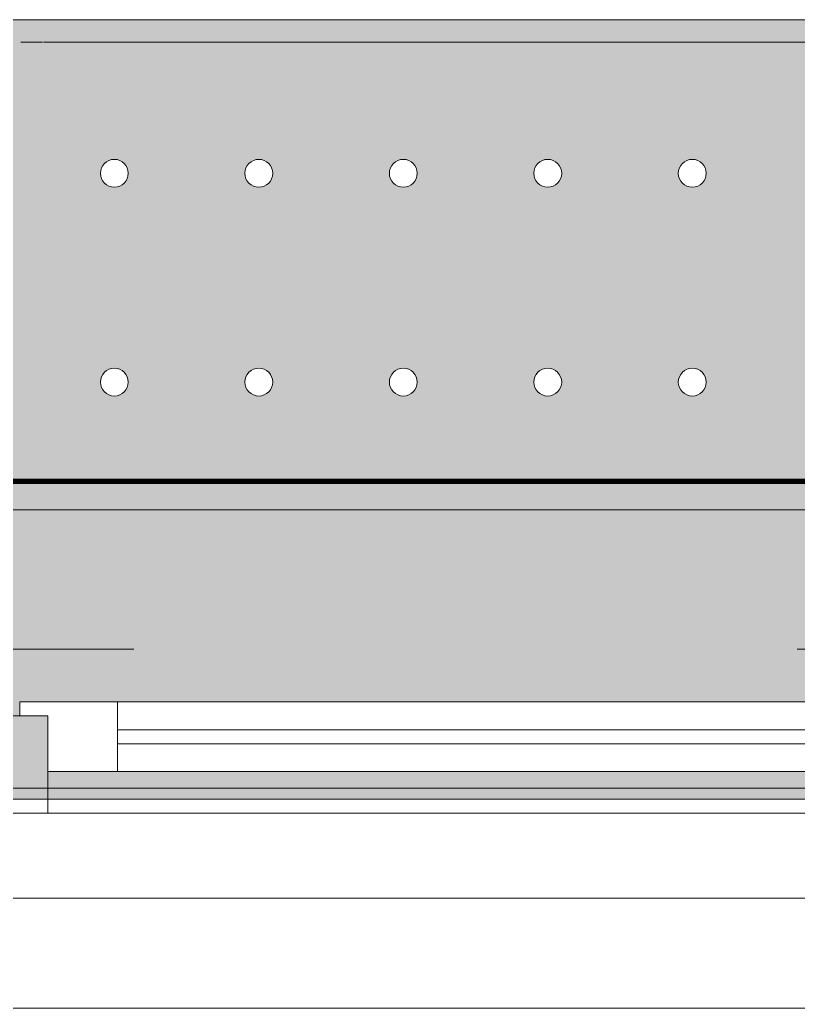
# Model space of a CAD drawing. Header units: millimetres. Extents: x 35157 to 232994, y -8553 to 29000.
# Drawn here: x 45360 to 45919, y -258 to 452 of the extents above; entities that cross this region are included whole.
import ezdxf

# ---------------------------------------------------------------- set-up
doc = ezdxf.new("R2010")
doc.units = ezdxf.units.MM
doc.linetypes.add('Осевая', pattern=[3175, 635, -476.25, 1587.5, -476.25])
for name, color, linetype, lineweight in [('A-GLAZ', 7, 'Continuous', 9), ('A-GLAZ-1', 7, 'Continuous', 13), ('I-WALL', 7, 'Continuous', 9), ('Оси-2', 7, 'Осевая', 9)]:
    doc.layers.add(name, color=color, linetype=linetype, lineweight=lineweight)
for name, color, linetype, lineweight, true_color in [('A-WALL-1', 7, 'Continuous', 9, 0xc0c0c0), ('A-WALL-2', 7, 'Continuous', 9, 0xcbc7bf), ('I-WALL-5', 7, 'Continuous', 9, 0xc0c0c0), ('I-WALL-9', 7, 'Continuous', 80, 0xff80c0), ('S-WALL-ANLY', 7, 'Continuous', 13, 0x008040), ('Знаки-1', 7, 'Continuous', 9, 0xc1bbaf), ('Знаки-3', 9, 'Continuous', 9, 0x808080), ('Знаки-4', 7, 'Continuous', 9, 0xaba79f), ('Знаки-5', 7, 'Continuous', 9, 0xd1cabb), ('Знаки-6', 7, 'Continuous', 9, 0xccc5b7), ('Знаки-7', 7, 'Continuous', 9, 0xd5cdbe), ('Знаки-8', 7, 'Continuous', 9, 0xd4ccbd)]:
    doc.layers.add(name, color=color, linetype=linetype, lineweight=lineweight, true_color=true_color)
doc.layers.add('Знаки-2', color=7, linetype='Continuous', lineweight=9, transparency=0.5)

# ---------------------------------------------------------------- blocks, each defined once
blk = doc.blocks.new('120_Окно_СКБ_2Ст - 120_Окно_СКБ_2Ст 2100х2500 _мал створка СЛЕВА_-V23-План отделки стен 2 этажа в осях 12-23')
at = {"layer": 'A-GLAZ'}
for p, q in [((1050, -57), (-1050, -57)), ((-100, -107), (930, -107)), ((930, -117), (-100, -117)), ((1000, -127), (1010.99, -127))]:
    blk.add_line(p, q, dxfattribs=at)
at = {"layer": 'A-GLAZ-1'}
for p, q in [((980, -127), (980, -57)), ((980, -57), (1050, -57)), ((980, -87), (-150, -87)), ((930, -137), (930, -87)), ((980, -127), (980, -87)), ((1050, -127), (980, -127)), ((1000, -127), (980, -127)), ((1000, -137), (1000, -127)), ((-170, -137), (1000, -137)), ((1000, -137), (-170, -137))]:
    blk.add_line(p, q, dxfattribs=at)
blk = doc.blocks.new('Зашивка радиатора_ с перфорацией М5 - Зашивка радиатора_ с перфорацией М5-V50-План отделки стен 2 этажа в осях 12-23')
at = {"layer": 'Знаки-2'}
h = blk.add_hatch(color=256, dxfattribs=at)
h.paths.add_polyline_path([(1725, 380), (-310, 380), (-310, 172.1), (1747.82, 172.1), (1747.82, 320.1), (1750, 320.1), (1750, 380)])
h.paths.add_polyline_path([(1697.82, 360.1), (1697.82, 320.1), (1717.82, 320.1), (1717.82, 310.1), (547.82, 310.1), (547.82, 320.1), (567.82, 320.1), (567.82, 360.1), (1693.23, 360.1)])
h.paths.add_polyline_path([(224.67, 360.1), (497.82, 360.1), (497.82, 320.1), (517.82, 320.1), (517.82, 310.1), (-282.18, 310.1), (-282.18, 320.1), (-262.18, 320.1), (-262.18, 360.1), (-150.41, 360.1)])
h.paths.add_polyline_path([(-235.27, 152.1), (-310, 152.1), (-310, -179.94), (1750, -179.94), (1750, 152.1), (-157.8, 152.1)])
h.paths.add_polyline_path([(923.75, 90.35), (928.75, 89.02), (932.41, 85.35), (933.75, 80.35), (932.41, 75.35), (928.75, 71.69), (923.75, 70.35), (918.75, 71.69), (915.09, 75.35), (913.75, 80.35), (915.09, 85.35), (918.75, 89.02), (921.16, 90.01)])
h.paths.add_polyline_path([(1338.75, 90.35), (1343.75, 89.02), (1347.41, 85.35), (1348.75, 80.35), (1347.41, 75.35), (1343.75, 71.69), (1338.75, 70.35), (1333.75, 71.69), (1330.09, 75.35), (1328.75, 80.35), (1330.09, 85.35), (1333.75, 89.02), (1336.16, 90.01)])
h.paths.add_polyline_path([(1546.25, 90.35), (1551.25, 89.02), (1554.91, 85.35), (1556.25, 80.35), (1554.91, 75.35), (1551.25, 71.69), (1546.25, 70.35), (1541.25, 71.69), (1537.46, 75.66), (1536.25, 80.35), (1537.59, 85.35), (1541.25, 89.02), (1543.66, 90.01)])
h.paths.add_polyline_path([(1442.5, 90.35), (1447.5, 89.02), (1451.16, 85.35), (1452.5, 80.35), (1451.16, 75.35), (1447.5, 71.69), (1442.5, 70.35), (1437.5, 71.69), (1433.84, 75.35), (1432.5, 80.35), (1433.84, 85.35), (1437.5, 89.02), (1439.91, 90.01)])
h.paths.add_polyline_path([(1650, 90.35), (1655, 89.02), (1658.66, 85.35), (1660, 80.35), (1658.66, 75.35), (1655, 71.69), (1650, 70.35), (1645, 71.69), (1641.34, 75.35), (1640, 80.35), (1641.34, 85.35), (1645, 89.02), (1647.41, 90.01)])
h.paths.add_polyline_path([(820, 90.35), (825, 89.02), (828.66, 85.35), (830, 80.35), (828.66, 75.35), (825, 71.69), (820, 70.35), (815, 71.69), (811.34, 75.35), (810, 80.35), (811.34, 85.35), (815, 89.02), (817.41, 90.01)])
h.paths.add_polyline_path([(1027.5, 90.35), (1032.5, 89.02), (1036.16, 85.35), (1037.5, 80.35), (1036.16, 75.35), (1032.5, 71.69), (1027.5, 70.35), (1022.5, 71.69), (1018.84, 75.35), (1017.5, 80.35), (1018.84, 85.35), (1022.5, 89.02), (1024.91, 90.01)])
h.paths.add_polyline_path([(1131.25, 90.35), (1136.25, 89.02), (1139.91, 85.35), (1141.25, 80.35), (1139.91, 75.35), (1136.25, 71.69), (1131.25, 70.35), (1126.25, 71.69), (1122.59, 75.35), (1121.25, 80.35), (1122.59, 85.35), (1126.25, 89.02), (1128.66, 90.01)])
h.paths.add_polyline_path([(1235, 90.35), (1240, 89.02), (1243.66, 85.35), (1245, 80.35), (1243.66, 75.35), (1240, 71.69), (1235, 70.35), (1230, 71.69), (1226.34, 75.35), (1225, 80.35), (1226.34, 85.35), (1230, 89.02), (1232.41, 90.01)])
h.paths.add_polyline_path([(-10, 90.35), (-5, 89.02), (-1.34, 85.35), (0, 80.35), (-1.34, 75.35), (-5, 71.69), (-10, 70.35), (-15, 71.69), (-18.66, 75.35), (-20, 80.35), (-18.66, 85.35), (-15, 89.02), (-12.59, 90.01)])
h.paths.add_polyline_path([(197.5, 90.35), (202.5, 89.02), (206.16, 85.35), (207.5, 80.35), (206.16, 75.35), (202.5, 71.69), (197.5, 70.35), (192.5, 71.69), (188.84, 75.35), (187.5, 80.35), (188.84, 85.35), (192.5, 89.02), (194.91, 90.01)])
h.paths.add_polyline_path([(612.5, 90.35), (617.5, 89.02), (621.16, 85.35), (622.5, 80.35), (621.16, 75.35), (617.5, 71.69), (612.5, 70.35), (607.5, 71.69), (603.84, 75.35), (602.5, 80.35), (603.84, 85.35), (607.5, 89.02), (609.91, 90.01)])
h.paths.add_polyline_path([(-113.75, 90.35), (-108.75, 89.02), (-105.09, 85.35), (-103.75, 80.35), (-105.09, 75.35), (-108.75, 71.69), (-113.75, 70.35), (-118.75, 71.69), (-122.41, 75.35), (-123.75, 80.35), (-122.41, 85.35), (-118.75, 89.02), (-116.34, 90.01)])
h.paths.add_polyline_path([(716.25, 90.35), (721.25, 89.02), (724.91, 85.35), (726.25, 80.35), (724.91, 75.35), (721.25, 71.69), (716.25, 70.35), (711.25, 71.69), (707.59, 75.35), (706.25, 80.35), (707.59, 85.35), (711.25, 89.02), (713.66, 90.01)])
h.paths.add_polyline_path([(-217.5, 90.35), (-212.5, 89.02), (-208.84, 85.35), (-207.5, 80.35), (-208.84, 75.35), (-212.5, 71.69), (-217.5, 70.35), (-222.5, 71.69), (-226.16, 75.35), (-227.5, 80.35), (-226.16, 85.35), (-222.5, 89.02), (-220.09, 90.01)])
h.paths.add_polyline_path([(508.75, 90.35), (513.75, 89.02), (517.41, 85.35), (518.75, 80.35), (517.41, 75.35), (513.75, 71.69), (508.75, 70.35), (503.75, 71.69), (500.09, 75.35), (498.75, 80.35), (500.09, 85.35), (503.75, 89.02), (506.16, 90.01)])
h.paths.add_polyline_path([(301.25, 90.35), (306.25, 89.02), (309.91, 85.35), (311.25, 80.35), (309.91, 75.35), (306.25, 71.69), (301.25, 70.35), (296.25, 71.69), (292.59, 75.35), (291.25, 80.35), (292.59, 85.35), (296.25, 89.02), (298.66, 90.01)])
h.paths.add_polyline_path([(93.75, 90.35), (98.75, 89.02), (102.41, 85.35), (103.75, 80.35), (102.41, 75.35), (98.75, 71.69), (93.75, 70.35), (88.75, 71.69), (85.09, 75.35), (83.75, 80.35), (85.09, 85.35), (88.75, 89.02), (91.16, 90.01)])
h.paths.add_polyline_path([(405, 90.35), (410, 89.02), (413.66, 85.35), (415, 80.35), (413.66, 75.35), (410, 71.69), (405, 70.35), (400, 71.69), (396.34, 75.35), (395, 80.35), (396.34, 85.35), (400, 89.02), (402.41, 90.01)])
h.paths.add_polyline_path([(1027.5, -59.65), (1032.5, -60.98), (1036.16, -64.65), (1037.5, -69.65), (1036.16, -74.65), (1032.5, -78.31), (1027.5, -79.65), (1022.5, -78.31), (1018.84, -74.65), (1017.5, -69.65), (1018.84, -64.65), (1022.5, -60.98), (1024.91, -59.99)])
h.paths.add_polyline_path([(1650, -59.65), (1655, -60.98), (1658.66, -64.65), (1660, -69.65), (1658.66, -74.65), (1655, -78.31), (1650, -79.65), (1645, -78.31), (1641.34, -74.65), (1640, -69.65), (1641.34, -64.65), (1645, -60.98), (1647.41, -59.99)])
h.paths.add_polyline_path([(1442.5, -59.65), (1447.5, -60.98), (1451.16, -64.65), (1452.5, -69.65), (1451.16, -74.65), (1447.5, -78.31), (1442.5, -79.65), (1437.5, -78.31), (1433.84, -74.65), (1432.5, -69.65), (1433.84, -64.65), (1437.5, -60.98), (1439.91, -59.99)])
h.paths.add_polyline_path([(820, -59.65), (825, -60.98), (828.66, -64.65), (830, -69.65), (828.66, -74.65), (825, -78.31), (820, -79.65), (815, -78.31), (811.34, -74.65), (810, -69.65), (811.34, -64.65), (815, -60.98), (817.41, -59.99)])
h.paths.add_polyline_path([(1131.25, -59.65), (1136.25, -60.98), (1139.91, -64.65), (1141.25, -69.65), (1139.91, -74.65), (1136.25, -78.31), (1131.25, -79.65), (1126.25, -78.31), (1122.59, -74.65), (1121.25, -69.65), (1122.59, -64.65), (1126.25, -60.98), (1128.66, -59.99)])
h.paths.add_polyline_path([(1546.25, -59.65), (1551.25, -60.98), (1554.91, -64.65), (1556.25, -69.65), (1554.91, -74.65), (1551.25, -78.31), (1546.25, -79.65), (1541.25, -78.31), (1537.46, -74.34), (1536.25, -69.65), (1537.59, -64.65), (1541.25, -60.98), (1543.66, -59.99)])
h.paths.add_polyline_path([(1235, -59.65), (1240, -60.98), (1243.66, -64.65), (1245, -69.65), (1243.66, -74.65), (1240, -78.31), (1235, -79.65), (1230, -78.31), (1226.34, -74.65), (1225, -69.65), (1226.34, -64.65), (1230, -60.98), (1232.41, -59.99)])
h.paths.add_polyline_path([(923.75, -59.65), (928.75, -60.98), (932.41, -64.65), (933.75, -69.65), (932.41, -74.65), (928.75, -78.31), (923.75, -79.65), (918.75, -78.31), (915.09, -74.65), (913.75, -69.65), (915.09, -64.65), (918.75, -60.98), (921.16, -59.99)])
h.paths.add_polyline_path([(1338.75, -59.65), (1343.75, -60.98), (1347.41, -64.65), (1348.75, -69.65), (1347.41, -74.65), (1343.75, -78.31), (1338.75, -79.65), (1333.75, -78.31), (1330.09, -74.65), (1328.75, -69.65), (1330.09, -64.65), (1333.75, -60.98), (1336.16, -59.99)])
h.paths.add_polyline_path([(716.25, -59.65), (721.25, -60.98), (724.91, -64.65), (726.25, -69.65), (724.91, -74.65), (721.25, -78.31), (716.25, -79.65), (711.25, -78.31), (707.59, -74.65), (706.25, -69.65), (707.59, -64.65), (711.25, -60.98), (713.66, -59.99)])
h.paths.add_polyline_path([(612.5, -59.65), (617.5, -60.98), (621.16, -64.65), (622.5, -69.65), (621.16, -74.65), (617.5, -78.31), (612.5, -79.65), (607.5, -78.31), (603.84, -74.65), (602.5, -69.65), (603.84, -64.65), (607.5, -60.98), (609.91, -59.99)])
h.paths.add_polyline_path([(301.25, -59.65), (306.25, -60.98), (309.91, -64.65), (311.25, -69.65), (309.91, -74.65), (306.25, -78.31), (301.25, -79.65), (296.25, -78.31), (292.59, -74.65), (291.25, -69.65), (292.59, -64.65), (296.25, -60.98), (298.66, -59.99)])
h.paths.add_polyline_path([(405, -59.65), (410, -60.98), (413.66, -64.65), (415, -69.65), (413.66, -74.65), (410, -78.31), (405, -79.65), (400, -78.31), (396.34, -74.65), (395, -69.65), (396.34, -64.65), (400, -60.98), (402.41, -59.99)])
h.paths.add_polyline_path([(-10, -59.65), (-5, -60.98), (-1.34, -64.65), (0, -69.65), (-1.34, -74.65), (-5, -78.31), (-10, -79.65), (-15, -78.31), (-18.66, -74.65), (-20, -69.65), (-18.66, -64.65), (-15, -60.98), (-12.59, -59.99)])
h.paths.add_polyline_path([(-217.5, -59.65), (-212.5, -60.98), (-208.84, -64.65), (-207.5, -69.65), (-208.84, -74.65), (-212.5, -78.31), (-217.5, -79.65), (-222.5, -78.31), (-226.16, -74.65), (-227.5, -69.65), (-226.16, -64.65), (-222.5, -60.98), (-220.09, -59.99)])
h.paths.add_polyline_path([(197.5, -59.65), (202.5, -60.98), (206.16, -64.65), (207.5, -69.65), (206.16, -74.65), (202.5, -78.31), (197.5, -79.65), (192.5, -78.31), (188.84, -74.65), (187.5, -69.65), (188.84, -64.65), (192.5, -60.98), (194.91, -59.99)])
h.paths.add_polyline_path([(508.75, -59.65), (513.75, -60.98), (517.41, -64.65), (518.75, -69.65), (517.41, -74.65), (513.75, -78.31), (508.75, -79.65), (503.75, -78.31), (500.09, -74.65), (498.75, -69.65), (500.09, -64.65), (503.75, -60.98), (506.16, -59.99)])
h.paths.add_polyline_path([(-113.75, -59.65), (-108.75, -60.98), (-105.09, -64.65), (-103.75, -69.65), (-105.09, -74.65), (-108.75, -78.31), (-113.75, -79.65), (-118.75, -78.31), (-122.41, -74.65), (-123.75, -69.65), (-122.41, -64.65), (-118.75, -60.98), (-116.34, -59.99)])
h.paths.add_polyline_path([(93.75, -59.65), (98.75, -60.98), (102.41, -64.65), (103.75, -69.65), (102.41, -74.65), (98.75, -78.31), (93.75, -79.65), (88.75, -78.31), (85.09, -74.65), (83.75, -69.65), (85.09, -64.65), (88.75, -60.98), (91.16, -59.99)])
for points in [[(1735.6, -163.94), (-310, -163.94), (-310, -179.94), (1750, -179.94), (1750, -163.94), (1736.12, -163.94)], [(1220, -163.94), (1200, -163.94), (1200.68, -179.94), (1240, -179.94), (1239.32, -163.94), (1225.18, -163.94)], [(1225, -163.94), (1200, -163.94), (1200.68, -179.94), (1240, -179.94), (1239.32, -163.94), (1225.18, -163.94)], [(1220, -163.94), (1210, -163.94), (1210.34, -179.94), (1230, -179.94), (1229.66, -163.94), (1222.59, -163.94)], [(1220, -163.94), (1210, -163.94), (1210.34, -179.94), (1230, -179.94), (1229.66, -163.94), (1222.59, -163.94)], [(1315, -163.94), (1300, -163.94), (1300.68, -179.94), (1340, -179.94), (1339.32, -163.94), (1317.41, -163.94)], [(1315, -163.94), (1300, -163.94), (1300.68, -179.94), (1340, -179.94), (1339.32, -163.94), (1317.41, -163.94)], [(1320, -163.94), (1310, -163.94), (1310.34, -179.94), (1330, -179.94), (1329.66, -163.94), (1322.59, -163.94)], [(1320, -163.94), (1310, -163.94), (1310.34, -179.94), (1330, -179.94), (1329.66, -163.94), (1322.59, -163.94)], [(1420, -163.94), (1400, -163.94), (1400.68, -179.94), (1440, -179.94), (1439.32, -163.94), (1425.18, -163.94)], [(1425, -163.94), (1400, -163.94), (1400.68, -179.94), (1440, -179.94), (1439.32, -163.94), (1425.18, -163.94)], [(1420, -163.94), (1410, -163.94), (1410.34, -179.94), (1430, -179.94), (1429.66, -163.94), (1422.59, -163.94)], [(1420, -163.94), (1410, -163.94), (1410.34, -179.94), (1430, -179.94), (1429.66, -163.94), (1422.59, -163.94)], [(1502.68, -163.94), (1500, -163.94), (1500.68, -179.94), (1540, -179.94), (1539.32, -163.94), (1505.86, -163.94)], [(1502.68, -163.94), (1500, -163.94), (1500.68, -179.94), (1540, -179.94), (1539.32, -163.94), (1505.86, -163.94)], [(1520, -163.94), (1510, -163.94), (1510.34, -179.94), (1530, -179.94), (1529.66, -163.94), (1522.59, -163.94)], [(1520, -163.94), (1510, -163.94), (1510.34, -179.94), (1530, -179.94), (1529.66, -163.94), (1522.59, -163.94)], [(1625, -163.94), (1600, -163.94), (1600.68, -179.94), (1640, -179.94), (1639.32, -163.94), (1625.18, -163.94)], [(1625, -163.94), (1600, -163.94), (1600.68, -179.94), (1640, -179.94), (1639.32, -163.94), (1625.18, -163.94)], [(1618.18, -163.94), (1610, -164.84), (1610.34, -179.94), (1630, -179.94), (1629.66, -163.94), (1620, -163.94)], [(1618.18, -163.94), (1610, -164.84), (1610.34, -179.94), (1630, -179.94), (1629.66, -163.94), (1620, -163.94)]]:
    blk.add_hatch(color=256, dxfattribs=at).paths.add_polyline_path(points)
at = {"layer": 'Знаки-1'}
for p, q in [((1200, -163.94), (1140, -163.94)), ((1200, -163.94), (1214.82, -163.94)), ((1240, -163.94), (1200, -163.94)), ((1214.82, -163.94), (1240, -163.94)), ((1300, -163.94), (1240, -163.94)), ((1300, -163.94), (1310, -163.94)), ((1310, -163.94), (1300, -163.94)), ((1310, -163.94), (1330, -163.94)), ((1330, -163.94), (1310, -163.94)), ((1330, -163.94), (1340, -163.94)), ((1340, -163.94), (1330, -163.94)), ((1400, -163.94), (1340, -163.94)), ((1400, -163.94), (1440, -163.94)), ((1440, -163.94), (1400, -163.94)), ((1500, -163.94), (1440, -163.94)), ((1500, -163.94), (1540, -163.94)), ((1540, -163.94), (1500, -163.94)), ((1600, -163.94), (1540, -163.94)), ((1600, -163.94), (1600.68, -163.94)), ((1600.68, -163.94), (1600, -163.94)), ((1602.68, -163.94), (1610, -163.94)), ((1610, -163.94), (1602.68, -163.94)), ((1610, -163.94), (1610.34, -163.94)), ((1617.41, -163.94), (1610, -163.94)), ((1610.34, -163.94), (1617.41, -163.94)), ((1618.17, -163.94), (1620, -163.94)), ((1630, -163.94), (1618.17, -163.94)), ((1620, -163.94), (1629.66, -163.94)), ((1629.66, -163.94), (1630, -163.94)), ((1630, -163.94), (1634.14, -163.94)), ((1634.14, -163.94), (1630, -163.94)), ((1634.82, -163.94), (1640, -163.94)), ((1640, -163.94), (1634.82, -163.94)), ((1700.94, -163.94), (1640, -163.94)), ((1717.19, -163.94), (1701.52, -163.94)), ((1140, -179.94), (1200, -179.94)), ((1200, -179.94), (1240, -179.94)), ((1240, -179.94), (1200, -179.94)), ((1240, -179.94), (1300, -179.94)), ((1300, -179.94), (1310, -179.94)), ((1310, -179.94), (1300, -179.94)), ((1310, -179.94), (1330, -179.94)), ((1330, -179.94), (1310, -179.94)), ((1330, -179.94), (1340, -179.94)), ((1340, -179.94), (1330, -179.94)), ((1340, -179.94), (1400, -179.94)), ((1400, -179.94), (1440, -179.94)), ((1440, -179.94), (1400, -179.94)), ((1440, -179.94), (1500, -179.94)), ((1500, -179.94), (1540, -179.94)), ((1540, -179.94), (1500, -179.94)), ((1540, -179.94), (1600, -179.94)), ((1600, -179.94), (1610, -179.94)), ((1610, -179.94), (1600, -179.94)), ((1610, -179.94), (1630, -179.94)), ((1630, -179.94), (1610, -179.94)), ((1630, -179.94), (1640, -179.94)), ((1640, -179.94), (1630, -179.94)), ((1640, -179.94), (1734.54, -179.94))]:
    blk.add_line(p, q, dxfattribs=at)
at = {"layer": 'Знаки-3'}
for p, q in [((1750, 380), (-310, 380)), ((-310, -179.94), (1750, -179.94))]:
    blk.add_line(p, q, dxfattribs=at)
for centre, start, end in [((1235, 80.35), 0, 180), ((1338.75, 80.35), 0, 180), ((1442.5, 80.35), 0, 180), ((1546.25, 80.35), 0, 180), ((1650, 80.35), 0, 180), ((1235, 80.35), 180, 0), ((1338.75, 80.35), 180, 0), ((1442.5, 80.35), 180, 360), ((1546.25, 80.35), 180, 0), ((1650, 80.35), 180, 360), ((1235, -69.65), 0, 180), ((1338.75, -69.65), 0, 180), ((1442.5, -69.65), 0, 180), ((1546.25, -69.65), 0, 180), ((1650, -69.65), 0, 180), ((1235, -69.65), 180, 0), ((1338.75, -69.65), 180, 0), ((1442.5, -69.65), 180, 0), ((1546.25, -69.65), 180, 0), ((1650, -69.65), 180, 0)]:
    blk.add_arc(centre, 10, start, end, dxfattribs=at)
at = {"layer": 'Знаки-4'}
for p, q in [((-310, 380), (1750, 380)), ((-262.14, -163.94), (1700.94, -163.94)), ((1701.52, -163.94), (1717.19, -163.94)), ((1750, -179.94), (-310, -179.94)), ((1734.54, -179.94), (-310, -179.94))]:
    blk.add_line(p, q, dxfattribs=at)
for centre, start, end in [((1235, 80.35), 0, 180), ((1338.75, 80.35), 0, 180), ((1442.5, 80.35), 0, 180), ((1546.25, 80.35), 0, 180), ((1650, 80.35), 0, 180), ((1235, 80.35), 180, 0), ((1338.75, 80.35), 180, 360), ((1442.5, 80.35), 180, 360), ((1546.25, 80.35), 180, 360), ((1650, 80.35), 180, 360), ((1235, -69.65), 0, 180), ((1338.75, -69.65), 0, 180), ((1442.5, -69.65), 0, 180), ((1546.25, -69.65), 0, 180), ((1650, -69.65), 0, 180), ((1235, -69.65), 180, 360), ((1338.75, -69.65), 180, 360), ((1442.5, -69.65), 180, 360), ((1546.25, -69.65), 180, 360), ((1650, -69.65), 180, 360)]:
    blk.add_arc(centre, 10, start, end, dxfattribs=at)
at = {"layer": 'Знаки-5'}
for p, q in [((1210, -163.94), (1200.68, -163.94)), ((1211.28, -163.94), (1214.82, -163.94)), ((1214.82, -163.94), (1211.28, -163.94)), ((1215, -163.94), (1225, -163.94)), ((1225, -163.94), (1215, -163.94)), ((1225.18, -163.94), (1228.72, -163.94)), ((1228.72, -163.94), (1225.18, -163.94)), ((1239.32, -163.94), (1230, -163.94)), ((1310, -163.94), (1300.68, -163.94)), ((1310, -163.94), (1314.81, -163.94)), ((1314.81, -163.94), (1310, -163.94)), ((1315, -163.94), (1320, -163.94)), ((1325, -163.94), (1315, -163.94)), ((1320, -163.94), (1325, -163.94)), ((1325.19, -163.94), (1330, -163.94)), ((1330, -163.94), (1325.19, -163.94)), ((1339.32, -163.94), (1330, -163.94)), ((1410, -163.94), (1400.68, -163.94)), ((1410, -163.94), (1412.93, -163.94)), ((1410.34, -163.94), (1410, -163.94)), ((1414.81, -163.94), (1410.34, -163.94)), ((1412.93, -163.94), (1414.81, -163.94)), ((1415, -163.94), (1425, -163.94)), ((1417.41, -163.94), (1415, -163.94)), ((1425, -163.94), (1417.41, -163.94)), ((1425.19, -163.94), (1430, -163.94)), ((1427.07, -163.94), (1425.19, -163.94)), ((1429.66, -163.94), (1427.07, -163.94)), ((1430, -163.94), (1429.66, -163.94)), ((1439.32, -163.94), (1430, -163.94)), ((1510, -163.94), (1500.68, -163.94)), ((1511.28, -163.94), (1514.82, -163.94)), ((1514.82, -163.94), (1511.28, -163.94)), ((1515, -163.94), (1525, -163.94)), ((1525, -163.94), (1515, -163.94)), ((1525.18, -163.94), (1528.72, -163.94)), ((1528.72, -163.94), (1525.18, -163.94)), ((1537.32, -163.94), (1530, -163.94)), ((1539.32, -163.94), (1537.46, -163.94)), ((1610, -163.94), (1602.68, -163.94)), ((1610, -163.94), (1612.93, -163.94)), ((1614.81, -163.94), (1610, -163.94)), ((1612.93, -163.94), (1614.81, -163.94)), ((1615, -163.94), (1617.41, -163.94)), ((1617.41, -163.94), (1615, -163.94)), ((1618.17, -163.94), (1625, -163.94)), ((1625, -163.94), (1618.17, -163.94)), ((1625.19, -163.94), (1629.66, -163.94)), ((1630, -163.94), (1625.19, -163.94)), ((1629.66, -163.94), (1630, -163.94)), ((1634.14, -163.94), (1630, -163.94)), ((1639.32, -163.94), (1634.73, -163.94)), ((1200.68, -179.94), (1210, -179.94)), ((1211.28, -179.94), (1214.82, -179.94)), ((1214.82, -179.94), (1211.28, -179.94)), ((1215, -179.94), (1225, -179.94)), ((1225, -179.94), (1215, -179.94)), ((1225.18, -179.94), (1228.72, -179.94)), ((1228.72, -179.94), (1225.18, -179.94)), ((1230, -179.94), (1239.32, -179.94)), ((1300.68, -179.94), (1310, -179.94)), ((1310, -179.94), (1310.34, -179.94)), ((1310.34, -179.94), (1310, -179.94)), ((1310.34, -179.94), (1311.34, -179.94)), ((1314.81, -179.94), (1310.34, -179.94)), ((1311.34, -179.94), (1314.81, -179.94)), ((1315, -179.94), (1325, -179.94)), ((1325, -179.94), (1315, -179.94)), ((1325.19, -179.94), (1330, -179.94)), ((1330, -179.94), (1325.19, -179.94)), ((1330, -179.94), (1339.32, -179.94)), ((1400.68, -179.94), (1410, -179.94)), ((1410, -179.94), (1414.81, -179.94)), ((1412.93, -179.94), (1410, -179.94)), ((1414.81, -179.94), (1412.93, -179.94)), ((1415, -179.94), (1425, -179.94)), ((1422.59, -179.94), (1415, -179.94)), ((1425, -179.94), (1422.59, -179.94)), ((1425.19, -179.94), (1430, -179.94)), ((1430, -179.94), (1425.19, -179.94)), ((1430, -179.94), (1439.32, -179.94)), ((1500.68, -179.94), (1510, -179.94)), ((1511.28, -179.94), (1514.82, -179.94)), ((1514.82, -179.94), (1511.28, -179.94)), ((1515, -179.94), (1525, -179.94)), ((1525, -179.94), (1515, -179.94)), ((1525.18, -179.94), (1528.72, -179.94)), ((1528.72, -179.94), (1525.18, -179.94)), ((1530, -179.94), (1537.32, -179.94)), ((1537.32, -179.94), (1537.5, -179.94)), ((1537.5, -179.94), (1537.32, -179.94)), ((1537.46, -179.94), (1539.32, -179.94)), ((1600.68, -179.94), (1610, -179.94)), ((1610, -179.94), (1611.34, -179.94)), ((1611.34, -179.94), (1610, -179.94)), ((1611.34, -179.94), (1614.81, -179.94)), ((1614.81, -179.94), (1611.34, -179.94)), ((1615, -179.94), (1617.41, -179.94)), ((1622.59, -179.94), (1615, -179.94)), ((1617.41, -179.94), (1620, -179.94)), ((1620, -179.94), (1625, -179.94)), ((1625, -179.94), (1622.59, -179.94)), ((1625.19, -179.94), (1629.66, -179.94)), ((1628.66, -179.94), (1625.19, -179.94)), ((1630, -179.94), (1628.66, -179.94)), ((1629.66, -179.94), (1630, -179.94)), ((1630, -179.94), (1639.32, -179.94))]:
    blk.add_line(p, q, dxfattribs=at)
at = {"layer": 'Знаки-6'}
for p, q in [((1200, -163.94), (1210, -163.94)), ((1210, -163.94), (1200, -163.94)), ((1210, -163.94), (1214.81, -163.94)), ((1214.81, -163.94), (1210, -163.94)), ((1215, -163.94), (1225, -163.94)), ((1225, -163.94), (1215, -163.94)), ((1225.19, -163.94), (1230, -163.94)), ((1230, -163.94), (1225.19, -163.94)), ((1230, -163.94), (1240, -163.94)), ((1240, -163.94), (1230, -163.94)), ((1300, -163.94), (1310, -163.94)), ((1310, -163.94), (1300, -163.94)), ((1311.28, -163.94), (1314.82, -163.94)), ((1314.82, -163.94), (1311.28, -163.94)), ((1315, -163.94), (1325, -163.94)), ((1325, -163.94), (1315, -163.94)), ((1325.18, -163.94), (1328.72, -163.94)), ((1328.72, -163.94), (1325.18, -163.94)), ((1330, -163.94), (1340, -163.94)), ((1340, -163.94), (1330, -163.94)), ((1400, -163.94), (1410, -163.94)), ((1410, -163.94), (1400, -163.94)), ((1410, -163.94), (1414.81, -163.94)), ((1414.81, -163.94), (1410, -163.94)), ((1415, -163.94), (1425, -163.94)), ((1425, -163.94), (1415, -163.94)), ((1425.19, -163.94), (1430, -163.94)), ((1430, -163.94), (1425.19, -163.94)), ((1430, -163.94), (1440, -163.94)), ((1440, -163.94), (1430, -163.94)), ((1500, -163.94), (1510, -163.94)), ((1510, -163.94), (1500, -163.94)), ((1510, -163.94), (1514.81, -163.94)), ((1514.81, -163.94), (1510, -163.94)), ((1515, -163.94), (1525, -163.94)), ((1525, -163.94), (1515, -163.94)), ((1525.19, -163.94), (1530, -163.94)), ((1530, -163.94), (1525.19, -163.94)), ((1530, -163.94), (1540, -163.94)), ((1540, -163.94), (1530, -163.94)), ((1600, -163.94), (1600.68, -163.94)), ((1600.68, -163.94), (1600, -163.94)), ((1602.68, -163.94), (1610, -163.94)), ((1610, -163.94), (1602.68, -163.94)), ((1611.28, -163.94), (1614.82, -163.94)), ((1614.82, -163.94), (1611.28, -163.94)), ((1615, -163.94), (1617.39, -163.94)), ((1617.39, -163.94), (1615, -163.94)), ((1618.16, -163.94), (1625, -163.94)), ((1625, -163.94), (1618.16, -163.94)), ((1625.18, -163.94), (1628.72, -163.94)), ((1628.72, -163.94), (1625.18, -163.94)), ((1630, -163.94), (1634.14, -163.94)), ((1634.14, -163.94), (1630, -163.94)), ((1634.82, -163.94), (1640, -163.94)), ((1640, -163.94), (1634.82, -163.94)), ((1200, -179.94), (1210, -179.94)), ((1210, -179.94), (1200, -179.94)), ((1210, -179.94), (1214.81, -179.94)), ((1214.81, -179.94), (1210, -179.94)), ((1215, -179.94), (1225, -179.94)), ((1225, -179.94), (1215, -179.94)), ((1225.19, -179.94), (1230, -179.94)), ((1230, -179.94), (1225.19, -179.94)), ((1230, -179.94), (1240, -179.94)), ((1240, -179.94), (1230, -179.94)), ((1300, -179.94), (1310, -179.94)), ((1310, -179.94), (1300, -179.94)), ((1311.28, -179.94), (1314.82, -179.94)), ((1314.82, -179.94), (1311.28, -179.94)), ((1315, -179.94), (1325, -179.94)), ((1320, -179.94), (1315, -179.94)), ((1325, -179.94), (1320, -179.94)), ((1325.18, -179.94), (1328.72, -179.94)), ((1328.72, -179.94), (1325.18, -179.94)), ((1330, -179.94), (1340, -179.94)), ((1340, -179.94), (1330, -179.94)), ((1400, -179.94), (1402.68, -179.94)), ((1410, -179.94), (1400, -179.94)), ((1402.68, -179.94), (1410, -179.94)), ((1410, -179.94), (1414.81, -179.94)), ((1411.34, -179.94), (1410, -179.94)), ((1414.81, -179.94), (1411.34, -179.94)), ((1415, -179.94), (1425, -179.94)), ((1425, -179.94), (1415, -179.94)), ((1425.19, -179.94), (1430, -179.94)), ((1430, -179.94), (1425.19, -179.94)), ((1430, -179.94), (1440, -179.94)), ((1440, -179.94), (1430, -179.94)), ((1500, -179.94), (1502.68, -179.94)), ((1510, -179.94), (1500, -179.94)), ((1502.68, -179.94), (1510, -179.94)), ((1510, -179.94), (1514.81, -179.94)), ((1514.81, -179.94), (1510, -179.94)), ((1515, -179.94), (1525, -179.94)), ((1525, -179.94), (1515, -179.94)), ((1525.19, -179.94), (1530, -179.94)), ((1530, -179.94), (1525.19, -179.94)), ((1530, -179.94), (1537.32, -179.94)), ((1537.32, -179.94), (1530, -179.94)), ((1537.5, -179.94), (1540, -179.94)), ((1540, -179.94), (1537.5, -179.94)), ((1600, -179.94), (1610, -179.94)), ((1602.68, -179.94), (1600, -179.94)), ((1610, -179.94), (1602.68, -179.94)), ((1611.28, -179.94), (1614.82, -179.94)), ((1614.82, -179.94), (1611.28, -179.94)), ((1615, -179.94), (1625, -179.94)), ((1625, -179.94), (1615, -179.94)), ((1625.18, -179.94), (1628.72, -179.94)), ((1628.72, -179.94), (1625.18, -179.94)), ((1630, -179.94), (1640, -179.94)), ((1640, -179.94), (1630, -179.94))]:
    blk.add_line(p, q, dxfattribs=at)
at = {"layer": 'Знаки-7'}
for p, q in [((1214.82, -163.94), (1211.34, -163.94)), ((1225, -163.94), (1215, -163.94)), ((1228.66, -163.94), (1225.18, -163.94)), ((1314.82, -163.94), (1311.34, -163.94)), ((1325, -163.94), (1315, -163.94)), ((1328.66, -163.94), (1325.18, -163.94)), ((1414.82, -163.94), (1411.34, -163.94)), ((1425, -163.94), (1415, -163.94)), ((1428.66, -163.94), (1425.18, -163.94)), ((1514.82, -163.94), (1511.34, -163.94)), ((1525, -163.94), (1515, -163.94)), ((1528.66, -163.94), (1525.18, -163.94)), ((1614.82, -163.94), (1611.34, -163.94)), ((1617.41, -163.94), (1615, -163.94)), ((1625, -163.94), (1618.18, -163.94)), ((1628.66, -163.94), (1625.18, -163.94)), ((1211.34, -179.94), (1214.82, -179.94)), ((1215, -179.94), (1225, -179.94)), ((1225.18, -179.94), (1228.66, -179.94)), ((1311.34, -179.94), (1314.82, -179.94)), ((1315, -179.94), (1325, -179.94)), ((1325.18, -179.94), (1328.66, -179.94)), ((1411.34, -179.94), (1414.82, -179.94)), ((1415, -179.94), (1425, -179.94)), ((1425.18, -179.94), (1428.66, -179.94)), ((1511.34, -179.94), (1514.82, -179.94)), ((1515, -179.94), (1525, -179.94)), ((1525.18, -179.94), (1528.66, -179.94)), ((1611.34, -179.94), (1614.82, -179.94)), ((1615, -179.94), (1625, -179.94)), ((1625.18, -179.94), (1628.66, -179.94))]:
    blk.add_line(p, q, dxfattribs=at)
at = {"layer": 'Знаки-8'}
for p, q in [((1210, -163.94), (1214.81, -163.94)), ((1214.81, -163.94), (1210, -163.94)), ((1215, -163.94), (1225, -163.94)), ((1220, -163.94), (1215, -163.94)), ((1225, -163.94), (1220, -163.94)), ((1225.19, -163.94), (1230, -163.94)), ((1228.66, -163.94), (1225.19, -163.94)), ((1230, -163.94), (1228.66, -163.94)), ((1311.28, -163.94), (1314.82, -163.94)), ((1314.82, -163.94), (1311.28, -163.94)), ((1315, -163.94), (1320, -163.94)), ((1325, -163.94), (1315, -163.94)), ((1320, -163.94), (1325, -163.94)), ((1325.18, -163.94), (1328.72, -163.94)), ((1328.72, -163.94), (1325.18, -163.94)), ((1411.28, -163.94), (1414.82, -163.94)), ((1414.82, -163.94), (1411.28, -163.94)), ((1415, -163.94), (1425, -163.94)), ((1425, -163.94), (1415, -163.94)), ((1425.18, -163.94), (1428.72, -163.94)), ((1428.72, -163.94), (1425.18, -163.94)), ((1510, -163.94), (1514.81, -163.94)), ((1514.81, -163.94), (1510, -163.94)), ((1515, -163.94), (1517.41, -163.94)), ((1525, -163.94), (1515, -163.94)), ((1517.41, -163.94), (1525, -163.94)), ((1525.19, -163.94), (1527.07, -163.94)), ((1530, -163.94), (1525.19, -163.94)), ((1527.07, -163.94), (1530, -163.94)), ((1611.28, -163.94), (1614.82, -163.94)), ((1614.82, -163.94), (1611.28, -163.94)), ((1615, -163.94), (1617.39, -163.94)), ((1617.39, -163.94), (1615, -163.94)), ((1618.16, -163.94), (1625, -163.94)), ((1625, -163.94), (1618.16, -163.94)), ((1625.18, -163.94), (1628.72, -163.94)), ((1628.72, -163.94), (1625.18, -163.94)), ((1210, -179.94), (1214.81, -179.94)), ((1214.81, -179.94), (1210, -179.94)), ((1215, -179.94), (1225, -179.94)), ((1225, -179.94), (1215, -179.94)), ((1225.19, -179.94), (1230, -179.94)), ((1230, -179.94), (1225.19, -179.94)), ((1311.28, -179.94), (1314.82, -179.94)), ((1314.82, -179.94), (1311.28, -179.94)), ((1315, -179.94), (1325, -179.94)), ((1325, -179.94), (1315, -179.94)), ((1325.18, -179.94), (1328.72, -179.94)), ((1328.72, -179.94), (1325.18, -179.94)), ((1411.28, -179.94), (1414.82, -179.94)), ((1414.82, -179.94), (1411.28, -179.94)), ((1415, -179.94), (1425, -179.94)), ((1425, -179.94), (1415, -179.94)), ((1425.18, -179.94), (1428.72, -179.94)), ((1428.72, -179.94), (1425.18, -179.94)), ((1510, -179.94), (1514.81, -179.94)), ((1514.81, -179.94), (1510, -179.94)), ((1515, -179.94), (1525, -179.94)), ((1520, -179.94), (1515, -179.94)), ((1525, -179.94), (1520, -179.94)), ((1525.19, -179.94), (1530, -179.94)), ((1530, -179.94), (1525.19, -179.94)), ((1611.28, -179.94), (1614.82, -179.94)), ((1614.82, -179.94), (1611.28, -179.94)), ((1615, -179.94), (1625, -179.94)), ((1620, -179.94), (1615, -179.94)), ((1625, -179.94), (1620, -179.94)), ((1625.18, -179.94), (1628.72, -179.94)), ((1628.72, -179.94), (1625.18, -179.94))]:
    blk.add_line(p, q, dxfattribs=at)

msp = doc.modelspace()

# ---------------------------------------------------------------- hatches: boundary and pattern name
at = {"layer": 'I-WALL'}
h = msp.add_hatch(dxfattribs=at)
h.set_pattern_fill('FP_63', color=256, style=0, pattern_type=2)
h.set_pattern_definition([(0, (0, 0), (121.92, 30.48), [10.058, -81.382, 10.058, -81.382, -487.68]), (0, (0, 0), (121.92, 30.48), [-182.88, 10.058, -172.822, 10.058, -81.382, -213.36]), (0, (0, 0), (121.92, 30.48), [-457.2, 10.058, -50.902, 10.058, -142.342]), (120, (45.72, 15.24), (-87.356454, 90.345817), [10.058, -81.382, 10.058, -81.382, -487.68]), (120, (45.72, 15.24), (-87.356454, 90.345817), [-182.88, 10.058, -172.822, 10.058, -81.382, -213.36]), (120, (45.72, 15.24), (-87.356454, 90.345817), [-457.2, 10.058, -50.902, 10.058, -142.342]), (240, (60.96, 76.2), (-34.563546, -120.825817), [10.058, -81.382, 10.058, -81.382, -487.68]), (240, (60.96, 76.2), (-34.563546, -120.825817), [-182.88, 10.058, -172.822, 10.058, -81.382, -213.36]), (240, (60.96, 76.2), (-34.563546, -120.825817), [-457.2, 10.058, -50.902, 10.058, -142.342])])
h.paths.add_polyline_path([(45540.35, 100), (47410, 100), (47410, 120), (43690, 120), (43690, 100), (45352.81, 100)])

# ---------------------------------------------------------------- linework, layer by layer
at = {"layer": 'A-WALL-1'}
msp.add_line((58060, -258), (38742.65, -258), dxfattribs=at)
at = {"layer": 'A-WALL-2'}
msp.add_line((45353.18, -100), (47376.8, -100), dxfattribs=at)
at = {"layer": 'I-WALL-5'}
msp.add_line((43615, 100), (47410, 100), dxfattribs=at)
at = {"layer": 'I-WALL-9'}
for p, q in [((47389, 121), (43710, 121)), ((43710, 120), (47390, 120))]:
    msp.add_line(p, q, dxfattribs=at)
at = {"layer": 'S-WALL-ANLY'}
for p, q in [((47410, -179), (45310, -179)), ((45310, -179), (47410, -179))]:
    msp.add_line(p, q, dxfattribs=at)
at = {"layer": 'Оси-2'}
msp.add_line((38456.81, 0), (82200, 0), dxfattribs=at)

# ---------------------------------------------------------------- block references
at = {"layer": 'A-GLAZ', "rotation": 180}
msp.add_blockref('120_Окно_СКБ_2Ст - 120_Окно_СКБ_2Ст 2100х2500 _мал створка СЛЕВА_-V23-План отделки стен 2 этажа в осях 12-23', (46360, -175), dxfattribs=at)
at = {"layer": 'Знаки-5', "rotation": 180}
msp.add_blockref('Зашивка радиатора_ с перфорацией М5 - Зашивка радиатора_ с перфорацией М5-V50-План отделки стен 2 этажа в осях 12-23', (47077.82, 272.1), dxfattribs=at)

doc.saveas('drawing.dxf')
